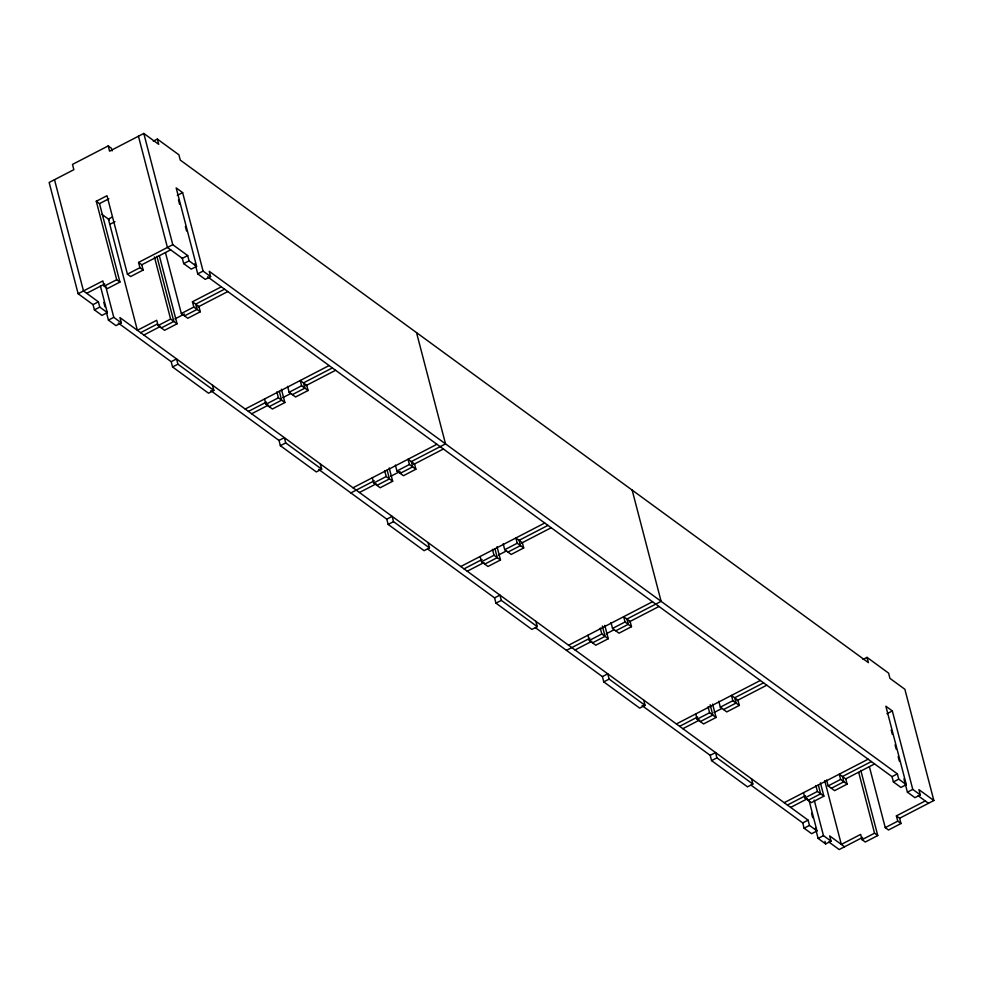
<?xml version="1.0" encoding="UTF-8"?>
<svg xmlns="http://www.w3.org/2000/svg" width="983" height="983" viewBox="0 0 983 983"><rect width="100%" height="100%" fill="white"/><g stroke="black" fill="none" stroke-linecap="round" stroke-linejoin="round"><path stroke-width="1.47" d="M112.123 150.903L111.435 148.273L108.204 145.914L72.484 164.419L73.86 169.678L49.15 182.482L78.124 293.72L93.041 304.619L94.405 309.878L101.962 315.396L107.319 312.619L100.377 285.979M153.323 141.147L157.341 139.07L158.718 144.341L143.801 133.442L109.58 151.173L108.204 145.914M78.124 293.72L102.834 280.929L104.21 286.188L107.442 288.56L119.938 282.084L116.707 279.713L96.273 201.257L106.987 195.715L127.421 274.171L130.653 276.53L143.162 270.055L141.785 264.783L138.554 262.424L172.775 244.693L187.692 255.58L189.068 260.851L196.612 266.356L191.255 269.133L183.71 263.628L182.334 258.357L167.417 247.458L138.443 136.219M96.273 201.257L99.504 203.628L108.88 198.763M112.283 217.071L108.413 219.074L137.387 330.313L156.727 320.286L158.103 325.557L164.579 330.288L177.075 323.8L159.332 255.715M109.777 224.345L114.937 221.667M177.284 195.408L182.641 192.631L203.076 271.087L210.62 276.592L205.263 279.369L197.718 273.864L195.027 263.493M86.713 293.315L104.776 283.952M141.785 264.783L170.661 249.829M104.21 286.188L116.707 279.713M127.421 274.171L139.918 267.695L143.162 270.055M93.041 304.619L98.398 301.842L99.775 307.101L107.319 312.619M182.334 258.357L187.692 255.58M94.405 309.878L99.775 307.101M183.71 263.628L189.068 260.851M108.425 320.114L113.782 317.337L121.327 322.854L115.969 325.631L108.425 320.114L106.496 312.717M197.718 273.864L203.076 271.087M165.513 252.84L181.327 313.528L187.79 318.259L200.286 311.783L193.823 307.052L192.447 301.781L221.322 286.827M140.618 332.672L157.391 323.985M224.554 289.186L195.678 304.152L197.055 309.412L184.558 315.899M158.103 325.557L170.612 319.082L177.075 323.8M181.327 313.528L193.823 307.052M143.837 335.043L160.622 326.344M174.986 318.91L184.46 313.995M198.001 306.991L227.786 291.558M161.335 327.917L173.844 321.441L156.875 256.317M171.189 361.695L176.547 358.918L177.923 364.189L213.852 390.435L208.494 393.2L172.566 366.966L171.189 361.695L118.292 323.051M172.566 366.966L177.923 364.189M245.185 409.039L329.121 365.553M248.416 411.41L266.479 402.047M332.352 367.925L303.489 382.879L304.853 388.15L292.356 394.625M265.901 404.283L278.41 397.808L284.873 402.539L272.377 409.014L265.901 404.283L264.538 399.024M289.125 392.266L301.621 385.791L308.097 390.509L295.588 396.985L289.125 392.266L287.577 386.344M251.648 413.769L268.42 405.082M282.785 397.636L290.907 393.433M305.799 385.717L335.596 370.284M269.133 406.655L281.642 400.179L279.332 391.295M279 440.421L284.357 437.644L285.721 442.915L321.662 469.161L316.305 471.938L280.364 445.692L279 440.421L210.841 390.656M280.364 445.692L285.721 442.915M352.983 487.777L436.919 444.291M350.857 492.913L374.277 480.773M373.7 483.022L386.208 476.546L392.684 481.265L380.188 487.74L373.7 483.022L372.336 477.75M396.923 470.992L409.419 464.517L415.895 469.235L403.399 475.711L396.923 470.992L395.375 465.07M359.459 492.495L376.231 483.808M390.595 476.362L400.069 471.459M413.61 464.443L443.394 449.01M376.944 485.381L389.452 478.905L387.13 470.021M400.155 473.351L412.663 466.876L411.299 461.605L445.52 443.874L416.534 332.635M386.786 519.159L392.143 516.382L393.519 521.654L429.448 547.887L424.091 550.664L388.162 524.431L386.786 519.159L318.639 469.382M388.162 524.431L393.519 521.654M460.794 566.503L544.729 523.017M464.025 568.862L482.088 559.499M547.961 525.377L519.098 540.331L520.462 545.602L507.965 552.077M481.51 561.748L494.019 555.272L500.482 559.991L487.986 566.466L481.51 561.748L480.146 556.476M504.734 549.718L517.23 543.243L523.706 547.961L511.197 554.437L504.734 549.718L503.185 543.796M467.257 571.221L484.029 562.534M498.393 555.088L506.515 550.885M521.408 543.169L551.205 527.736M484.754 564.107L497.251 557.631L494.941 548.747M494.584 597.885L499.942 595.108L501.318 600.38L537.246 626.626L531.889 629.403L495.96 603.157L494.584 597.885L427.605 548.969M495.96 603.157L501.318 600.38M568.592 645.229L652.528 601.743M566.466 650.365L589.886 638.237M626.884 619.069L661.117 601.338L632.143 490.087M589.321 640.474L601.817 633.998L608.28 638.729L595.772 645.204L589.321 640.474L587.945 635.202M612.532 628.444L625.028 621.969L631.491 626.699L618.995 633.175L612.532 628.444L610.984 622.522M575.055 649.96L591.827 641.272M606.192 633.826L614.314 629.611M629.206 621.895L658.991 606.474M592.54 642.845L605.049 636.357L602.346 625.999M615.751 630.816L628.272 624.328L626.896 619.057M602.395 676.611L607.752 673.834L609.128 679.106L645.057 705.352L639.7 708.129L603.771 681.883L602.395 676.611L535.477 627.744M603.771 681.883L609.128 679.106M676.39 723.955L760.338 680.469M679.622 726.326L697.672 716.963M763.558 682.841L734.682 697.795L736.058 703.066L723.562 709.542M697.107 719.212L709.603 712.736L716.079 717.455L703.57 723.93L697.107 719.212L695.731 713.941M720.318 707.182L732.827 700.707L739.29 705.425L726.793 711.901L720.318 707.182L718.782 701.26M682.853 728.686L699.626 719.998M713.99 712.552L722.112 708.35M737.004 700.633L766.789 685.2M700.338 721.571L712.847 715.096L710.144 704.725M863.013 659.458L867.031 657.369L888.595 673.122L889.959 678.381L904.876 689.28L933.85 800.518L899.617 818.249L896.385 815.89L925.261 800.936M710.193 755.337L715.55 752.56L716.926 757.832L752.855 784.078L747.498 786.855L711.569 760.609L710.193 755.337L642.046 705.573M711.569 760.609L716.926 757.832M886.973 713.707L892.331 710.93L912.765 789.386L920.309 794.903L914.952 797.668L907.407 792.163L903.942 778.843M784.188 802.693L868.136 759.208M787.42 805.052L805.482 795.702M871.356 761.567L842.492 776.521L843.856 781.792L831.36 788.268M804.905 797.938L817.414 791.462L823.877 796.181L811.38 802.656L804.905 797.938L803.529 792.667M828.128 785.909L840.625 779.433L847.088 784.151L834.592 790.627L828.128 785.909L826.58 779.986M790.651 807.412L807.424 798.724M840.625 779.433L839.249 774.162L845.724 778.892L874.587 763.926M808.137 800.297L820.645 793.822L818.323 784.938M802.73 822.918L808.087 820.141L809.451 825.413L816.996 830.918L811.639 833.695L804.094 828.19L802.73 822.918L751.049 785.184M892.023 776.656L897.381 773.879L898.757 779.15L906.301 784.667L900.944 787.432L893.387 781.927L892.023 776.656L207.61 276.813M804.094 828.19L809.451 825.413M893.387 781.927L898.757 779.15M818.114 838.425L823.471 835.648L831.016 841.153L825.659 843.93L818.114 838.425L815.411 828.055M907.407 792.163L912.765 789.386M862.607 837.418L839.199 849.558L828.878 842.013M862.042 839.666L874.538 833.191L877.77 835.55L865.273 842.026L862.042 839.666L860.666 834.395L841.325 844.422L824.712 780.637M885.253 827.637L897.762 821.161L900.993 823.521L888.497 829.996L885.253 827.637L869.451 766.949M157.341 139.07L178.906 154.81L180.27 160.082L868.407 662.64L867.031 657.369M182.641 192.631L176.178 187.9L196.612 266.356M892.331 710.93L885.855 706.212L906.301 784.667M897.381 773.879L209.256 271.32L210.62 276.592M933.85 800.518L918.933 789.632L920.309 794.903M918.171 795.751L928.493 803.295M102.048 214.429L109.432 219.823M192.447 301.781L198.922 306.512L200.286 311.783M98.398 301.842L83.481 290.943L54.507 179.705M808.087 820.141L119.951 317.583L121.327 322.854M844.557 846.781L829.64 835.894L831.016 841.153M891.212 729.988L892.367 734.436M895.071 744.795L896.226 749.23M898.155 756.64L899.31 761.075M899.617 818.249L900.993 823.521M896.385 815.89L897.762 821.161M860.813 770.414L877.77 835.55M858.737 772.491L874.538 833.191M845.724 778.892L847.088 784.151M820.412 782.861L823.877 796.181M815.865 785.54L817.414 791.462M814.219 800.113L823.471 835.648M824.97 841.301L825.659 843.93M808.898 799.83L816.996 830.918M811.553 813.26L812.708 817.696M739.29 705.425L737.926 700.154L731.45 695.436L732.827 700.707M751.491 778.806L752.855 784.078M712.601 704.135L716.079 717.455M708.067 706.814L709.603 712.736M631.491 626.699L630.115 621.428L623.664 616.697L625.028 621.969M643.681 700.08L645.057 705.352M604.803 625.397L608.28 638.729M600.269 628.076L601.817 633.998M523.706 547.961L522.329 542.69L515.866 537.971L517.23 543.243M535.882 621.354L537.246 626.626M497.017 546.671L500.482 559.991M492.471 549.35L494.019 555.272M415.895 469.235L414.531 463.964L408.056 459.245L409.419 464.517M428.072 542.628L429.448 547.887M389.219 467.945L392.684 481.265M384.66 470.624L386.208 476.546M308.097 390.509L306.721 385.238L300.245 380.519L301.621 385.791M320.286 463.89L321.662 469.161M281.408 389.219L284.873 402.539M276.862 391.885L278.41 397.808M178.439 199.844L179.606 204.28M185.382 226.483L186.537 230.931M212.488 385.164L213.852 390.435M143.801 133.442L172.775 244.693M154.417 256.907L170.612 319.082M138.554 262.424L139.918 267.695M99.504 203.628L119.938 282.084M105.685 286.262L113.782 317.337M103.805 302.359L104.96 306.794"/></g></svg>
